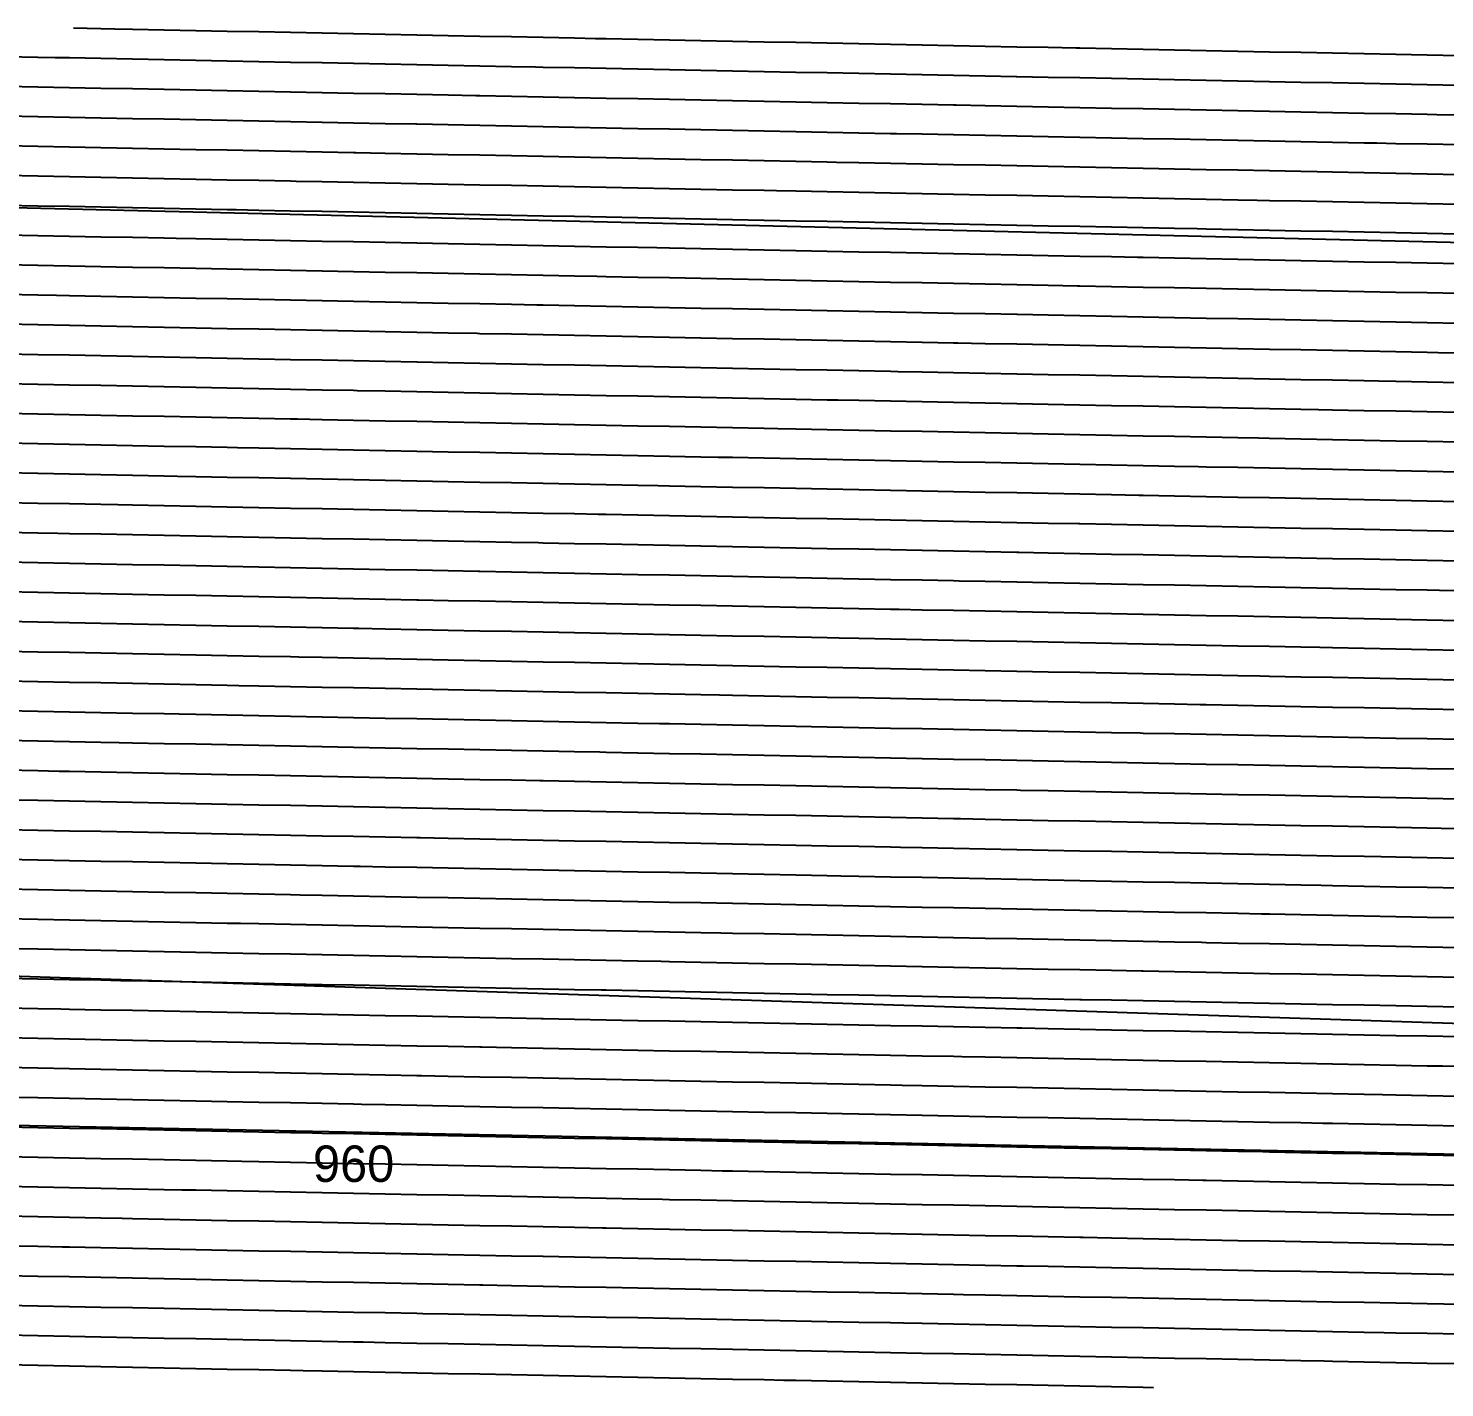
# Model space of a CAD drawing. Header units: metres. Extents: x 2416 to 4584, y 37 to 133.
# Drawn here: x 3215.5 to 3312.7, y 38.7 to 132 of the extents above; entities that cross this region are included whole.
import ezdxf
from ezdxf.enums import TextEntityAlignment as Align

# ---------------------------------------------------------------- set-up
doc = ezdxf.new("R2010")
doc.units = ezdxf.units.M
for name, color, linetype in [('Vs_1000', 7, 'Continuous'), ('Vs_1020', 7, 'Continuous'), ('Vs_1040', 7, 'Continuous'), ('Vs_1060', 7, 'Continuous'), ('Vs_1080', 7, 'Continuous'), ('Vs_1100', 7, 'Continuous'), ('Vs_200', 7, 'Continuous'), ('Vs_220', 7, 'Continuous'), ('Vs_240', 7, 'Continuous'), ('Vs_260', 7, 'Continuous'), ('Vs_280', 7, 'Continuous'), ('Vs_300', 7, 'Continuous'), ('Vs_320', 7, 'Continuous'), ('Vs_340', 7, 'Continuous'), ('Vs_360', 7, 'Continuous'), ('Vs_380', 7, 'Continuous'), ('Vs_400', 7, 'Continuous'), ('Vs_420', 7, 'Continuous'), ('Vs_440', 7, 'Continuous'), ('Vs_460', 7, 'Continuous'), ('Vs_480', 7, 'Continuous'), ('Vs_500', 7, 'Continuous'), ('Vs_520', 7, 'Continuous'), ('Vs_540', 7, 'Continuous'), ('Vs_560', 7, 'Continuous'), ('Vs_580', 7, 'Continuous'), ('Vs_600', 7, 'Continuous'), ('Vs_620', 7, 'Continuous'), ('Vs_640', 7, 'Continuous'), ('Vs_660', 7, 'Continuous'), ('Vs_680', 7, 'Continuous'), ('Vs_700', 7, 'Continuous'), ('Vs_720', 7, 'Continuous'), ('Vs_740', 7, 'Continuous'), ('Vs_760', 7, 'Continuous'), ('Vs_780', 7, 'Continuous'), ('Vs_800', 7, 'Continuous'), ('Vs_820', 7, 'Continuous'), ('Vs_840', 7, 'Continuous'), ('Vs_860', 7, 'Continuous'), ('Vs_880', 7, 'Continuous'), ('Vs_900', 7, 'Continuous'), ('Vs_920', 7, 'Continuous'), ('Vs_940', 7, 'Continuous'), ('Vs_960', 7, 'Continuous'), ('Vs_980', 7, 'Continuous')]:
    doc.layers.add(name, color=color, linetype=linetype)

msp = doc.modelspace()

# ---------------------------------------------------------------- linework, layer by layer
at = {"layer": 'Vs_1000'}
msp.add_lwpolyline([(3313.712, 48.474), (3311.544, 48.517), (3309.376, 48.56), (3307.208, 48.603), (3305.04, 48.646), (3302.872, 48.689), (3300.704, 48.732), (3298.536, 48.775), (3296.368, 48.818), (3294.199, 48.861), (3292.031, 48.903), (3289.863, 48.946), (3287.917, 48.985), (3287.695, 48.989), (3285.527, 49.032), (3283.359, 49.075), (3281.191, 49.118), (3279.023, 49.161), (3276.855, 49.204), (3274.687, 49.247), (3272.519, 49.29), (3270.351, 49.333), (3268.183, 49.376), (3266.015, 49.419), (3263.847, 49.462), (3261.678, 49.504), (3259.51, 49.547), (3257.342, 49.59), (3255.174, 49.633), (3254.925, 49.638), (3253.006, 49.676), (3250.838, 49.719), (3248.67, 49.762), (3246.502, 49.805), (3244.334, 49.848), (3242.166, 49.891), (3239.998, 49.934), (3237.83, 49.977), (3235.662, 50.02), (3233.494, 50.063), (3231.326, 50.105), (3229.157, 50.148), (3226.989, 50.191), (3224.821, 50.234), (3222.653, 50.277), (3221.932, 50.291), (3220.485, 50.32), (3218.317, 50.363), (3216.149, 50.406), (3213.981, 50.449)], dxfattribs=at)
at = {"layer": 'Vs_1020'}
msp.add_lwpolyline([(3313.712, 46.433), (3311.544, 46.476), (3309.376, 46.519), (3307.208, 46.562), (3305.04, 46.605), (3302.872, 46.648), (3300.704, 46.691), (3298.536, 46.733), (3296.368, 46.776), (3294.199, 46.819), (3292.031, 46.862), (3289.863, 46.905), (3287.695, 46.948), (3285.527, 46.991), (3283.806, 47.025), (3283.359, 47.034), (3281.191, 47.077), (3279.023, 47.12), (3276.855, 47.163), (3274.687, 47.206), (3272.519, 47.249), (3270.351, 47.292), (3268.183, 47.334), (3266.015, 47.377), (3263.847, 47.42), (3261.678, 47.463), (3259.51, 47.506), (3257.342, 47.549), (3255.174, 47.592), (3253.006, 47.635), (3250.838, 47.678), (3250.813, 47.678), (3248.67, 47.721), (3246.502, 47.764), (3244.334, 47.807), (3242.166, 47.85), (3239.998, 47.893), (3237.83, 47.935), (3235.662, 47.978), (3233.494, 48.021), (3231.326, 48.064), (3229.157, 48.107), (3226.989, 48.15), (3224.821, 48.193), (3222.653, 48.236), (3220.485, 48.279), (3218.317, 48.322), (3217.82, 48.332), (3216.149, 48.365), (3213.981, 48.408)], dxfattribs=at)
at = {"layer": 'Vs_1040'}
msp.add_lwpolyline([(3313.712, 44.392), (3312.686, 44.412), (3311.544, 44.435), (3309.376, 44.478), (3307.208, 44.521), (3305.04, 44.563), (3302.872, 44.606), (3300.704, 44.649), (3298.536, 44.692), (3296.368, 44.735), (3294.199, 44.778), (3292.031, 44.821), (3289.863, 44.864), (3287.695, 44.907), (3285.527, 44.95), (3283.359, 44.993), (3281.191, 45.036), (3279.694, 45.065), (3279.023, 45.079), (3276.855, 45.122), (3274.687, 45.164), (3272.519, 45.207), (3270.351, 45.25), (3268.183, 45.293), (3266.015, 45.336), (3263.847, 45.379), (3261.678, 45.422), (3259.51, 45.465), (3257.342, 45.508), (3255.174, 45.551), (3253.006, 45.594), (3250.838, 45.637), (3248.67, 45.68), (3246.701, 45.719), (3246.502, 45.723), (3244.334, 45.765), (3242.166, 45.808), (3239.998, 45.851), (3237.83, 45.894), (3235.662, 45.937), (3233.494, 45.98), (3231.326, 46.023), (3229.157, 46.066), (3226.989, 46.109), (3224.821, 46.152), (3222.653, 46.195), (3220.485, 46.238), (3218.317, 46.281), (3216.149, 46.324), (3213.981, 46.366)], dxfattribs=at)
at = {"layer": 'Vs_1060'}
msp.add_lwpolyline([(3313.712, 42.351), (3311.544, 42.393), (3309.376, 42.436), (3308.575, 42.452), (3307.208, 42.479), (3305.04, 42.522), (3302.872, 42.565), (3300.704, 42.608), (3298.536, 42.651), (3296.368, 42.694), (3294.199, 42.737), (3292.031, 42.78), (3289.863, 42.823), (3287.695, 42.866), (3285.527, 42.909), (3283.359, 42.952), (3281.191, 42.994), (3279.023, 43.037), (3276.855, 43.08), (3275.582, 43.106), (3274.687, 43.123), (3272.519, 43.166), (3270.351, 43.209), (3268.183, 43.252), (3266.015, 43.295), (3263.847, 43.338), (3261.678, 43.381), (3259.51, 43.424), (3257.342, 43.467), (3255.174, 43.51), (3253.006, 43.553), (3250.838, 43.595), (3248.67, 43.638), (3246.502, 43.681), (3244.334, 43.724), (3242.589, 43.759), (3242.166, 43.767), (3239.998, 43.81), (3237.83, 43.853), (3235.662, 43.896), (3233.494, 43.939), (3231.326, 43.982), (3229.157, 44.025), (3226.989, 44.068), (3224.821, 44.111), (3222.653, 44.154), (3220.485, 44.196), (3218.317, 44.239), (3216.149, 44.282), (3213.981, 44.325)], dxfattribs=at)
at = {"layer": 'Vs_1080'}
msp.add_lwpolyline([(3313.712, 40.309), (3311.544, 40.352), (3309.376, 40.395), (3307.208, 40.438), (3305.04, 40.481), (3304.463, 40.492), (3302.872, 40.524), (3300.704, 40.567), (3298.536, 40.61), (3296.368, 40.653), (3294.199, 40.696), (3292.031, 40.739), (3289.863, 40.782), (3287.695, 40.824), (3285.527, 40.867), (3283.359, 40.91), (3281.191, 40.953), (3279.023, 40.996), (3276.855, 41.039), (3274.687, 41.082), (3272.519, 41.125), (3271.47, 41.146), (3270.351, 41.168), (3268.183, 41.211), (3266.015, 41.254), (3263.847, 41.297), (3261.678, 41.34), (3259.51, 41.383), (3257.342, 41.425), (3255.174, 41.468), (3253.006, 41.511), (3250.838, 41.554), (3248.67, 41.597), (3246.502, 41.64), (3244.334, 41.683), (3242.166, 41.726), (3239.998, 41.769), (3238.477, 41.799), (3237.83, 41.812), (3235.662, 41.855), (3233.494, 41.898), (3231.326, 41.941), (3229.157, 41.984), (3226.989, 42.026), (3224.821, 42.069), (3222.653, 42.112), (3220.485, 42.155), (3218.317, 42.198), (3216.149, 42.241), (3213.981, 42.284)], dxfattribs=at)
at = {"layer": 'Vs_1100'}
msp.add_lwpolyline([(3292.758, 38.683), (3292.031, 38.697), (3289.863, 38.74), (3287.695, 38.783), (3285.527, 38.826), (3283.359, 38.869), (3281.191, 38.912), (3279.023, 38.955), (3276.855, 38.998), (3274.687, 39.041), (3272.519, 39.084), (3270.351, 39.127), (3268.183, 39.17), (3267.358, 39.186), (3266.015, 39.213), (3263.847, 39.255), (3261.678, 39.298), (3259.51, 39.341), (3257.342, 39.384), (3255.174, 39.427), (3253.006, 39.47), (3250.838, 39.513), (3248.67, 39.556), (3246.502, 39.599), (3244.334, 39.642), (3242.166, 39.685), (3239.998, 39.728), (3237.83, 39.771), (3235.662, 39.814), (3234.365, 39.839), (3233.494, 39.856), (3231.326, 39.899), (3229.157, 39.942), (3226.989, 39.985), (3224.821, 40.028), (3222.653, 40.071), (3220.485, 40.114), (3218.317, 40.157), (3216.149, 40.2), (3213.981, 40.243)], dxfattribs=at)
at = {"layer": 'Vs_200'}
msp.add_lwpolyline([(3313.712, 130.123), (3311.544, 130.166), (3309.376, 130.209), (3307.208, 130.252), (3305.04, 130.295), (3302.872, 130.337), (3300.704, 130.38), (3298.536, 130.423), (3296.368, 130.466), (3294.199, 130.509), (3292.031, 130.552), (3289.863, 130.595), (3287.695, 130.638), (3287.429, 130.643), (3285.527, 130.681), (3283.359, 130.724), (3281.191, 130.767), (3279.023, 130.81), (3276.855, 130.853), (3274.687, 130.896), (3272.519, 130.938), (3270.351, 130.981), (3268.183, 131.024), (3266.015, 131.067), (3263.847, 131.11), (3261.678, 131.153), (3259.51, 131.196), (3257.342, 131.239), (3255.174, 131.282), (3254.436, 131.296), (3253.006, 131.325), (3250.838, 131.368), (3248.67, 131.411), (3246.502, 131.454), (3244.334, 131.497), (3242.166, 131.539), (3239.998, 131.582), (3237.83, 131.625), (3235.662, 131.668), (3233.494, 131.711), (3231.326, 131.754), (3229.157, 131.797), (3226.989, 131.84), (3224.821, 131.883), (3222.653, 131.926), (3221.444, 131.95), (3220.485, 131.969), (3218.603, 132.006)], dxfattribs=at)
at = {"layer": 'Vs_220'}
msp.add_lwpolyline([(3313.712, 128.082), (3311.544, 128.125), (3309.376, 128.167), (3307.208, 128.21), (3305.04, 128.253), (3302.872, 128.296), (3300.704, 128.339), (3298.536, 128.382), (3296.368, 128.425), (3294.199, 128.468), (3292.031, 128.511), (3289.863, 128.554), (3287.695, 128.597), (3285.527, 128.64), (3283.359, 128.683), (3283.317, 128.683), (3281.191, 128.726), (3279.023, 128.768), (3276.855, 128.811), (3274.687, 128.854), (3272.519, 128.897), (3270.351, 128.94), (3268.183, 128.983), (3266.015, 129.026), (3263.847, 129.069), (3261.678, 129.112), (3259.51, 129.155), (3257.342, 129.198), (3255.174, 129.241), (3253.006, 129.284), (3250.838, 129.327), (3250.325, 129.337), (3248.67, 129.369), (3246.502, 129.412), (3244.334, 129.455), (3242.166, 129.498), (3239.998, 129.541), (3237.83, 129.584), (3235.662, 129.627), (3233.494, 129.67), (3231.326, 129.713), (3229.157, 129.756), (3226.989, 129.799), (3224.821, 129.842), (3222.653, 129.885), (3220.485, 129.928), (3218.317, 129.97), (3217.332, 129.99), (3216.149, 130.013), (3213.981, 130.056)], dxfattribs=at)
at = {"layer": 'Vs_240'}
msp.add_lwpolyline([(3313.712, 126.04), (3312.198, 126.07), (3311.544, 126.083), (3309.376, 126.126), (3307.208, 126.169), (3305.04, 126.212), (3302.872, 126.255), (3300.704, 126.298), (3298.536, 126.341), (3296.368, 126.384), (3294.199, 126.427), (3292.031, 126.47), (3289.863, 126.513), (3287.695, 126.556), (3285.527, 126.598), (3283.359, 126.641), (3281.191, 126.684), (3279.205, 126.724), (3279.023, 126.727), (3276.855, 126.77), (3274.687, 126.813), (3272.519, 126.856), (3270.351, 126.899), (3268.183, 126.942), (3266.015, 126.985), (3263.847, 127.028), (3261.678, 127.071), (3259.51, 127.114), (3257.342, 127.157), (3255.174, 127.199), (3253.006, 127.242), (3250.838, 127.285), (3248.67, 127.328), (3246.502, 127.371), (3246.213, 127.377), (3244.334, 127.414), (3242.166, 127.457), (3239.998, 127.5), (3237.83, 127.543), (3235.662, 127.586), (3233.494, 127.629), (3231.326, 127.672), (3229.157, 127.715), (3226.989, 127.758), (3224.821, 127.8), (3222.653, 127.843), (3220.485, 127.886), (3218.317, 127.929), (3216.149, 127.972), (3213.981, 128.015)], dxfattribs=at)
at = {"layer": 'Vs_260'}
msp.add_lwpolyline([(3313.712, 123.999), (3311.544, 124.042), (3309.376, 124.085), (3308.086, 124.111), (3307.208, 124.128), (3305.04, 124.171), (3302.872, 124.214), (3300.704, 124.257), (3298.536, 124.3), (3296.368, 124.343), (3294.199, 124.386), (3292.031, 124.428), (3289.863, 124.471), (3287.695, 124.514), (3285.527, 124.557), (3283.359, 124.6), (3281.191, 124.643), (3279.023, 124.686), (3276.855, 124.729), (3275.094, 124.764), (3274.687, 124.772), (3272.519, 124.815), (3270.351, 124.858), (3268.183, 124.901), (3266.015, 124.944), (3263.847, 124.987), (3261.678, 125.029), (3259.51, 125.072), (3257.342, 125.115), (3255.174, 125.158), (3253.006, 125.201), (3250.838, 125.244), (3248.67, 125.287), (3246.502, 125.33), (3244.334, 125.373), (3242.166, 125.416), (3242.101, 125.417), (3239.998, 125.459), (3237.83, 125.502), (3235.662, 125.545), (3233.494, 125.588), (3231.326, 125.63), (3229.157, 125.673), (3226.989, 125.716), (3224.821, 125.759), (3222.653, 125.802), (3220.485, 125.845), (3218.317, 125.888), (3216.149, 125.931), (3213.981, 125.974)], dxfattribs=at)
at = {"layer": 'Vs_280'}
for points in [[(2704.082, 132.006), (3703.964, 107.897)], [(3313.712, 121.958), (3311.544, 122.001), (3309.376, 122.044), (3307.208, 122.087), (3305.04, 122.13), (3303.974, 122.151), (3302.872, 122.173), (3300.704, 122.216), (3298.536, 122.258), (3296.368, 122.301), (3294.199, 122.344), (3292.031, 122.387), (3289.863, 122.43), (3287.695, 122.473), (3285.527, 122.516), (3283.359, 122.559), (3281.191, 122.602), (3279.023, 122.645), (3276.855, 122.688), (3274.687, 122.731), (3272.519, 122.774), (3270.982, 122.804), (3270.351, 122.817), (3268.183, 122.859), (3266.015, 122.902), (3263.847, 122.945), (3261.678, 122.988), (3259.51, 123.031), (3257.342, 123.074), (3255.174, 123.117), (3253.006, 123.16), (3250.838, 123.203), (3248.67, 123.246), (3246.502, 123.289), (3244.334, 123.332), (3242.166, 123.375), (3239.998, 123.418), (3237.989, 123.457), (3237.83, 123.46), (3235.662, 123.503), (3233.494, 123.546), (3231.326, 123.589), (3229.157, 123.632), (3226.989, 123.675), (3224.821, 123.718), (3222.653, 123.761), (3220.485, 123.804), (3218.317, 123.847), (3216.149, 123.89), (3213.981, 123.933)]]:
    msp.add_lwpolyline(points, dxfattribs=at)
at = {"layer": 'Vs_300'}
msp.add_lwpolyline([(3313.712, 119.917), (3311.544, 119.96), (3309.376, 120.003), (3307.208, 120.046), (3305.04, 120.088), (3302.872, 120.131), (3300.704, 120.174), (3299.863, 120.191), (3298.536, 120.217), (3296.368, 120.26), (3294.199, 120.303), (3292.031, 120.346), (3289.863, 120.389), (3287.695, 120.432), (3285.527, 120.475), (3283.359, 120.518), (3281.191, 120.561), (3279.023, 120.604), (3276.855, 120.647), (3274.687, 120.689), (3272.519, 120.732), (3270.351, 120.775), (3268.183, 120.818), (3266.87, 120.844), (3266.015, 120.861), (3263.847, 120.904), (3261.678, 120.947), (3259.51, 120.99), (3257.342, 121.033), (3255.174, 121.076), (3253.006, 121.119), (3250.838, 121.162), (3248.67, 121.205), (3246.502, 121.248), (3244.334, 121.29), (3242.166, 121.333), (3239.998, 121.376), (3237.83, 121.419), (3235.662, 121.462), (3233.877, 121.497), (3233.494, 121.505), (3231.326, 121.548), (3229.157, 121.591), (3226.989, 121.634), (3224.821, 121.677), (3222.653, 121.72), (3220.485, 121.763), (3218.317, 121.806), (3216.149, 121.849), (3213.981, 121.891)], dxfattribs=at)
at = {"layer": 'Vs_320'}
msp.add_lwpolyline([(3313.712, 117.876), (3311.544, 117.918), (3309.376, 117.961), (3307.208, 118.004), (3305.04, 118.047), (3302.872, 118.09), (3300.704, 118.133), (3298.536, 118.176), (3296.368, 118.219), (3295.751, 118.231), (3294.199, 118.262), (3292.031, 118.305), (3289.863, 118.348), (3287.695, 118.391), (3285.527, 118.434), (3283.359, 118.477), (3281.191, 118.519), (3279.023, 118.562), (3276.855, 118.605), (3274.687, 118.648), (3272.519, 118.691), (3270.351, 118.734), (3268.183, 118.777), (3266.015, 118.82), (3263.847, 118.863), (3262.758, 118.884), (3261.678, 118.906), (3259.51, 118.949), (3257.342, 118.992), (3255.174, 119.035), (3253.006, 119.078), (3250.838, 119.12), (3248.67, 119.163), (3246.502, 119.206), (3244.334, 119.249), (3242.166, 119.292), (3239.998, 119.335), (3237.83, 119.378), (3235.662, 119.421), (3233.494, 119.464), (3231.326, 119.507), (3229.765, 119.538), (3229.157, 119.55), (3226.989, 119.593), (3224.821, 119.636), (3222.653, 119.679), (3220.485, 119.721), (3218.317, 119.764), (3216.149, 119.807), (3213.981, 119.85)], dxfattribs=at)
at = {"layer": 'Vs_340'}
msp.add_lwpolyline([(3313.712, 115.834), (3311.544, 115.877), (3309.376, 115.92), (3307.208, 115.963), (3305.04, 116.006), (3302.872, 116.049), (3300.704, 116.092), (3298.536, 116.135), (3296.368, 116.178), (3294.199, 116.221), (3292.031, 116.264), (3291.639, 116.271), (3289.863, 116.307), (3287.695, 116.349), (3285.527, 116.392), (3283.359, 116.435), (3281.191, 116.478), (3279.023, 116.521), (3276.855, 116.564), (3274.687, 116.607), (3272.519, 116.65), (3270.351, 116.693), (3268.183, 116.736), (3266.015, 116.779), (3263.847, 116.822), (3261.678, 116.865), (3259.51, 116.908), (3258.646, 116.925), (3257.342, 116.95), (3255.174, 116.993), (3253.006, 117.036), (3250.838, 117.079), (3248.67, 117.122), (3246.502, 117.165), (3244.334, 117.208), (3242.166, 117.251), (3239.998, 117.294), (3237.83, 117.337), (3235.662, 117.38), (3233.494, 117.423), (3231.326, 117.466), (3229.157, 117.509), (3226.989, 117.551), (3225.653, 117.578), (3224.821, 117.594), (3222.653, 117.637), (3220.485, 117.68), (3218.317, 117.723), (3216.149, 117.766), (3213.981, 117.809)], dxfattribs=at)
at = {"layer": 'Vs_360'}
msp.add_lwpolyline([(3313.712, 113.793), (3311.544, 113.836), (3309.376, 113.879), (3307.208, 113.922), (3305.04, 113.965), (3302.872, 114.008), (3300.704, 114.051), (3298.536, 114.094), (3296.368, 114.137), (3294.199, 114.179), (3292.031, 114.222), (3289.863, 114.265), (3287.695, 114.308), (3287.527, 114.312), (3285.527, 114.351), (3283.359, 114.394), (3281.191, 114.437), (3279.023, 114.48), (3276.855, 114.523), (3274.687, 114.566), (3272.519, 114.609), (3270.351, 114.652), (3268.183, 114.695), (3266.015, 114.738), (3263.847, 114.78), (3261.678, 114.823), (3259.51, 114.866), (3257.342, 114.909), (3255.174, 114.952), (3254.534, 114.965), (3253.006, 114.995), (3250.838, 115.038), (3248.67, 115.081), (3246.502, 115.124), (3244.334, 115.167), (3242.166, 115.21), (3239.998, 115.253), (3237.83, 115.296), (3235.662, 115.339), (3233.494, 115.381), (3231.326, 115.424), (3229.157, 115.467), (3226.989, 115.51), (3224.821, 115.553), (3222.653, 115.596), (3221.541, 115.618), (3220.485, 115.639), (3218.317, 115.682), (3216.149, 115.725), (3213.981, 115.768)], dxfattribs=at)
at = {"layer": 'Vs_380'}
msp.add_lwpolyline([(3313.712, 111.752), (3311.544, 111.795), (3309.376, 111.838), (3307.208, 111.881), (3305.04, 111.924), (3302.872, 111.967), (3300.704, 112.009), (3298.536, 112.052), (3296.368, 112.095), (3294.199, 112.138), (3292.031, 112.181), (3289.863, 112.224), (3287.695, 112.267), (3285.527, 112.31), (3283.415, 112.352), (3283.359, 112.353), (3281.191, 112.396), (3279.023, 112.439), (3276.855, 112.482), (3274.687, 112.525), (3272.519, 112.568), (3270.351, 112.61), (3268.183, 112.653), (3266.015, 112.696), (3263.847, 112.739), (3261.678, 112.782), (3259.51, 112.825), (3257.342, 112.868), (3255.174, 112.911), (3253.006, 112.954), (3250.838, 112.997), (3250.422, 113.005), (3248.67, 113.04), (3246.502, 113.083), (3244.334, 113.126), (3242.166, 113.169), (3239.998, 113.211), (3237.83, 113.254), (3235.662, 113.297), (3233.494, 113.34), (3231.326, 113.383), (3229.157, 113.426), (3226.989, 113.469), (3224.821, 113.512), (3222.653, 113.555), (3220.485, 113.598), (3218.317, 113.641), (3217.429, 113.658), (3216.149, 113.684), (3213.981, 113.727)], dxfattribs=at)
at = {"layer": 'Vs_400'}
msp.add_lwpolyline([(3313.712, 109.711), (3312.296, 109.739), (3311.544, 109.754), (3309.376, 109.797), (3307.208, 109.839), (3305.04, 109.882), (3302.872, 109.925), (3300.704, 109.968), (3298.536, 110.011), (3296.368, 110.054), (3294.199, 110.097), (3292.031, 110.14), (3289.863, 110.183), (3287.695, 110.226), (3285.527, 110.269), (3283.359, 110.312), (3281.191, 110.355), (3279.303, 110.392), (3279.023, 110.398), (3276.855, 110.44), (3274.687, 110.483), (3272.519, 110.526), (3270.351, 110.569), (3268.183, 110.612), (3266.015, 110.655), (3263.847, 110.698), (3261.678, 110.741), (3259.51, 110.784), (3257.342, 110.827), (3255.174, 110.87), (3253.006, 110.913), (3250.838, 110.956), (3248.67, 110.999), (3246.502, 111.041), (3246.31, 111.045), (3244.334, 111.084), (3242.166, 111.127), (3239.998, 111.17), (3237.83, 111.213), (3235.662, 111.256), (3233.494, 111.299), (3231.326, 111.342), (3229.157, 111.385), (3226.989, 111.428), (3224.821, 111.471), (3222.653, 111.514), (3220.485, 111.557), (3218.317, 111.599), (3216.149, 111.642), (3213.981, 111.685)], dxfattribs=at)
at = {"layer": 'Vs_420'}
msp.add_lwpolyline([(3313.712, 107.669), (3311.544, 107.712), (3309.376, 107.755), (3308.184, 107.779), (3307.208, 107.798), (3305.04, 107.841), (3302.872, 107.884), (3300.704, 107.927), (3298.536, 107.97), (3296.368, 108.013), (3294.199, 108.056), (3292.031, 108.099), (3289.863, 108.142), (3287.695, 108.185), (3285.527, 108.228), (3283.359, 108.27), (3281.191, 108.313), (3279.023, 108.356), (3276.855, 108.399), (3275.191, 108.432), (3274.687, 108.442), (3272.519, 108.485), (3270.351, 108.528), (3268.183, 108.571), (3266.015, 108.614), (3263.847, 108.657), (3261.678, 108.7), (3259.51, 108.743), (3257.342, 108.786), (3255.174, 108.829), (3253.006, 108.871), (3250.838, 108.914), (3248.67, 108.957), (3246.502, 109), (3244.334, 109.043), (3242.198, 109.085), (3242.166, 109.086), (3239.998, 109.129), (3237.83, 109.172), (3235.662, 109.215), (3233.494, 109.258), (3231.326, 109.301), (3229.157, 109.344), (3226.989, 109.387), (3224.821, 109.429), (3222.653, 109.472), (3220.485, 109.515), (3218.317, 109.558), (3216.149, 109.601), (3213.981, 109.644)], dxfattribs=at)
at = {"layer": 'Vs_440'}
msp.add_lwpolyline([(3313.712, 105.628), (3311.544, 105.671), (3309.376, 105.714), (3307.208, 105.757), (3305.04, 105.8), (3304.072, 105.819), (3302.872, 105.843), (3300.704, 105.886), (3298.536, 105.929), (3296.368, 105.972), (3294.199, 106.015), (3292.031, 106.058), (3289.863, 106.1), (3287.695, 106.143), (3285.527, 106.186), (3283.359, 106.229), (3281.191, 106.272), (3279.023, 106.315), (3276.855, 106.358), (3274.687, 106.401), (3272.519, 106.444), (3271.079, 106.472), (3270.351, 106.487), (3268.183, 106.53), (3266.015, 106.573), (3263.847, 106.616), (3261.678, 106.659), (3259.51, 106.701), (3257.342, 106.744), (3255.174, 106.787), (3253.006, 106.83), (3250.838, 106.873), (3248.67, 106.916), (3246.502, 106.959), (3244.334, 107.002), (3242.166, 107.045), (3239.998, 107.088), (3238.086, 107.126), (3237.83, 107.131), (3235.662, 107.174), (3233.494, 107.217), (3231.326, 107.259), (3229.157, 107.302), (3226.989, 107.345), (3224.821, 107.388), (3222.653, 107.431), (3220.485, 107.474), (3218.317, 107.517), (3216.149, 107.56), (3213.981, 107.603)], dxfattribs=at)
at = {"layer": 'Vs_460'}
msp.add_lwpolyline([(3313.712, 103.587), (3311.544, 103.63), (3309.376, 103.673), (3307.208, 103.716), (3305.04, 103.759), (3302.872, 103.802), (3300.704, 103.845), (3299.96, 103.859), (3298.536, 103.888), (3296.368, 103.93), (3294.199, 103.973), (3292.031, 104.016), (3289.863, 104.059), (3287.695, 104.102), (3285.527, 104.145), (3283.359, 104.188), (3281.191, 104.231), (3279.023, 104.274), (3276.855, 104.317), (3274.687, 104.36), (3272.519, 104.403), (3270.351, 104.446), (3268.183, 104.488), (3266.967, 104.513), (3266.015, 104.531), (3263.847, 104.574), (3261.678, 104.617), (3259.51, 104.66), (3257.342, 104.703), (3255.174, 104.746), (3253.006, 104.789), (3250.838, 104.832), (3248.67, 104.875), (3246.502, 104.918), (3244.334, 104.961), (3242.166, 105.004), (3239.998, 105.047), (3237.83, 105.089), (3235.662, 105.132), (3233.975, 105.166), (3233.494, 105.175), (3231.326, 105.218), (3229.157, 105.261), (3226.989, 105.304), (3224.821, 105.347), (3222.653, 105.39), (3220.485, 105.433), (3218.317, 105.476), (3216.149, 105.519), (3213.981, 105.562)], dxfattribs=at)
at = {"layer": 'Vs_480'}
msp.add_lwpolyline([(3313.712, 101.546), (3311.544, 101.589), (3309.376, 101.632), (3307.208, 101.675), (3305.04, 101.718), (3302.872, 101.76), (3300.704, 101.803), (3298.536, 101.846), (3296.368, 101.889), (3295.848, 101.899), (3294.199, 101.932), (3292.031, 101.975), (3289.863, 102.018), (3287.695, 102.061), (3285.527, 102.104), (3283.359, 102.147), (3281.191, 102.19), (3279.023, 102.233), (3276.855, 102.276), (3274.687, 102.318), (3272.519, 102.361), (3270.351, 102.404), (3268.183, 102.447), (3266.015, 102.49), (3263.847, 102.533), (3262.855, 102.553), (3261.678, 102.576), (3259.51, 102.619), (3257.342, 102.662), (3255.174, 102.705), (3253.006, 102.748), (3250.838, 102.791), (3248.67, 102.834), (3246.502, 102.877), (3244.334, 102.919), (3242.166, 102.962), (3239.998, 103.005), (3237.83, 103.048), (3235.662, 103.091), (3233.494, 103.134), (3231.326, 103.177), (3229.863, 103.206), (3229.157, 103.22), (3226.989, 103.263), (3224.821, 103.306), (3222.653, 103.349), (3220.485, 103.392), (3218.317, 103.435), (3216.149, 103.478), (3213.981, 103.52)], dxfattribs=at)
at = {"layer": 'Vs_500'}
msp.add_lwpolyline([(3313.712, 99.505), (3311.544, 99.548), (3309.376, 99.59), (3307.208, 99.633), (3305.04, 99.676), (3302.872, 99.719), (3300.704, 99.762), (3298.536, 99.805), (3296.368, 99.848), (3294.199, 99.891), (3292.031, 99.934), (3291.736, 99.94), (3289.863, 99.977), (3287.695, 100.02), (3285.527, 100.063), (3283.359, 100.106), (3281.191, 100.148), (3279.023, 100.191), (3276.855, 100.234), (3274.687, 100.277), (3272.519, 100.32), (3270.351, 100.363), (3268.183, 100.406), (3266.015, 100.449), (3263.847, 100.492), (3261.678, 100.535), (3259.51, 100.578), (3258.744, 100.593), (3257.342, 100.621), (3255.174, 100.664), (3253.006, 100.707), (3250.838, 100.749), (3248.67, 100.792), (3246.502, 100.835), (3244.334, 100.878), (3242.166, 100.921), (3239.998, 100.964), (3237.83, 101.007), (3235.662, 101.05), (3233.494, 101.093), (3231.326, 101.136), (3229.157, 101.179), (3226.989, 101.222), (3225.751, 101.246), (3224.821, 101.265), (3222.653, 101.308), (3220.485, 101.35), (3218.317, 101.393), (3216.149, 101.436), (3213.981, 101.479)], dxfattribs=at)
at = {"layer": 'Vs_520'}
msp.add_lwpolyline([(3313.712, 97.463), (3311.544, 97.506), (3309.376, 97.549), (3307.208, 97.592), (3305.04, 97.635), (3302.872, 97.678), (3300.704, 97.721), (3298.536, 97.764), (3296.368, 97.807), (3294.199, 97.85), (3292.031, 97.893), (3289.863, 97.936), (3287.695, 97.978), (3287.625, 97.98), (3285.527, 98.021), (3283.359, 98.064), (3281.191, 98.107), (3279.023, 98.15), (3276.855, 98.193), (3274.687, 98.236), (3272.519, 98.279), (3270.351, 98.322), (3268.183, 98.365), (3266.015, 98.408), (3263.847, 98.451), (3261.678, 98.494), (3259.51, 98.537), (3257.342, 98.579), (3255.174, 98.622), (3254.632, 98.633), (3253.006, 98.665), (3250.838, 98.708), (3248.67, 98.751), (3246.502, 98.794), (3244.334, 98.837), (3242.166, 98.88), (3239.998, 98.923), (3237.83, 98.966), (3235.662, 99.009), (3233.494, 99.052), (3231.326, 99.095), (3229.157, 99.138), (3226.989, 99.18), (3224.821, 99.223), (3222.653, 99.266), (3221.639, 99.286), (3220.485, 99.309), (3218.317, 99.352), (3216.149, 99.395), (3213.981, 99.438)], dxfattribs=at)
at = {"layer": 'Vs_540'}
msp.add_lwpolyline([(3313.712, 95.422), (3311.544, 95.465), (3309.376, 95.508), (3307.208, 95.551), (3305.04, 95.594), (3302.872, 95.637), (3300.704, 95.68), (3298.536, 95.723), (3296.368, 95.766), (3294.199, 95.808), (3292.031, 95.851), (3289.863, 95.894), (3287.695, 95.937), (3285.527, 95.98), (3283.513, 96.02), (3283.359, 96.023), (3281.191, 96.066), (3279.023, 96.109), (3276.855, 96.152), (3274.687, 96.195), (3272.519, 96.238), (3270.351, 96.281), (3268.183, 96.324), (3266.015, 96.367), (3263.847, 96.409), (3261.678, 96.452), (3259.51, 96.495), (3257.342, 96.538), (3255.174, 96.581), (3253.006, 96.624), (3250.838, 96.667), (3250.52, 96.673), (3248.67, 96.71), (3246.502, 96.753), (3244.334, 96.796), (3242.166, 96.839), (3239.998, 96.882), (3237.83, 96.925), (3235.662, 96.968), (3233.494, 97.01), (3231.326, 97.053), (3229.157, 97.096), (3226.989, 97.139), (3224.821, 97.182), (3222.653, 97.225), (3220.485, 97.268), (3218.317, 97.311), (3217.527, 97.327), (3216.149, 97.354), (3213.981, 97.397)], dxfattribs=at)
at = {"layer": 'Vs_560'}
msp.add_lwpolyline([(3313.712, 93.381), (3312.394, 93.407), (3311.544, 93.424), (3309.376, 93.467), (3307.208, 93.51), (3305.04, 93.553), (3302.872, 93.596), (3300.704, 93.638), (3298.536, 93.681), (3296.368, 93.724), (3294.199, 93.767), (3292.031, 93.81), (3289.863, 93.853), (3287.695, 93.896), (3285.527, 93.939), (3283.359, 93.982), (3281.191, 94.025), (3279.401, 94.06), (3279.023, 94.068), (3276.855, 94.111), (3274.687, 94.154), (3272.519, 94.197), (3270.351, 94.239), (3268.183, 94.282), (3266.015, 94.325), (3263.847, 94.368), (3261.678, 94.411), (3259.51, 94.454), (3257.342, 94.497), (3255.174, 94.54), (3253.006, 94.583), (3250.838, 94.626), (3248.67, 94.669), (3246.502, 94.712), (3246.408, 94.714), (3244.334, 94.755), (3242.166, 94.798), (3239.998, 94.84), (3237.83, 94.883), (3235.662, 94.926), (3233.494, 94.969), (3231.326, 95.012), (3229.157, 95.055), (3226.989, 95.098), (3224.821, 95.141), (3222.653, 95.184), (3220.485, 95.227), (3218.317, 95.27), (3216.149, 95.313), (3213.981, 95.356)], dxfattribs=at)
at = {"layer": 'Vs_580'}
msp.add_lwpolyline([(3313.712, 91.34), (3311.544, 91.383), (3309.376, 91.426), (3308.282, 91.447), (3307.208, 91.468), (3305.04, 91.511), (3302.872, 91.554), (3300.704, 91.597), (3298.536, 91.64), (3296.368, 91.683), (3294.199, 91.726), (3292.031, 91.769), (3289.863, 91.812), (3287.695, 91.855), (3285.527, 91.898), (3283.359, 91.941), (3281.191, 91.984), (3279.023, 92.027), (3276.855, 92.069), (3275.289, 92.101), (3274.687, 92.112), (3272.519, 92.155), (3270.351, 92.198), (3268.183, 92.241), (3266.015, 92.284), (3263.847, 92.327), (3261.678, 92.37), (3259.51, 92.413), (3257.342, 92.456), (3255.174, 92.499), (3253.006, 92.542), (3250.838, 92.585), (3248.67, 92.628), (3246.502, 92.67), (3244.334, 92.713), (3242.296, 92.754), (3242.166, 92.756), (3239.998, 92.799), (3237.83, 92.842), (3235.662, 92.885), (3233.494, 92.928), (3231.326, 92.971), (3229.157, 93.014), (3226.989, 93.057), (3224.821, 93.1), (3222.653, 93.143), (3220.485, 93.186), (3218.317, 93.229), (3216.149, 93.271), (3213.981, 93.314)], dxfattribs=at)
at = {"layer": 'Vs_600'}
msp.add_lwpolyline([(3313.712, 89.298), (3311.544, 89.341), (3309.376, 89.384), (3307.208, 89.427), (3305.04, 89.47), (3304.17, 89.487), (3302.872, 89.513), (3300.704, 89.556), (3298.536, 89.599), (3296.368, 89.642), (3294.199, 89.685), (3292.031, 89.728), (3289.863, 89.771), (3287.695, 89.814), (3285.527, 89.857), (3283.359, 89.899), (3281.191, 89.942), (3279.023, 89.985), (3276.855, 90.028), (3274.687, 90.071), (3272.519, 90.114), (3271.177, 90.141), (3270.351, 90.157), (3268.183, 90.2), (3266.015, 90.243), (3263.847, 90.286), (3261.678, 90.329), (3259.51, 90.372), (3257.342, 90.415), (3255.174, 90.458), (3253.006, 90.5), (3250.838, 90.543), (3248.67, 90.586), (3246.502, 90.629), (3244.334, 90.672), (3242.166, 90.715), (3239.998, 90.758), (3238.184, 90.794), (3237.83, 90.801), (3235.662, 90.844), (3233.494, 90.887), (3231.326, 90.93), (3229.157, 90.973), (3226.989, 91.016), (3224.821, 91.059), (3222.653, 91.101), (3220.485, 91.144), (3218.317, 91.187), (3216.149, 91.23), (3213.981, 91.273)], dxfattribs=at)
at = {"layer": 'Vs_620'}
msp.add_lwpolyline([(3313.712, 87.257), (3311.544, 87.3), (3309.376, 87.343), (3307.208, 87.386), (3305.04, 87.429), (3302.872, 87.472), (3300.704, 87.515), (3300.058, 87.528), (3298.536, 87.558), (3296.368, 87.601), (3294.199, 87.644), (3292.031, 87.687), (3289.863, 87.729), (3287.695, 87.772), (3285.527, 87.815), (3283.359, 87.858), (3281.191, 87.901), (3279.023, 87.944), (3276.855, 87.987), (3274.687, 88.03), (3272.519, 88.073), (3270.351, 88.116), (3268.183, 88.159), (3267.065, 88.181), (3266.015, 88.202), (3263.847, 88.245), (3261.678, 88.288), (3259.51, 88.33), (3257.342, 88.373), (3255.174, 88.416), (3253.006, 88.459), (3250.838, 88.502), (3248.67, 88.545), (3246.502, 88.588), (3244.334, 88.631), (3242.166, 88.674), (3239.998, 88.717), (3237.83, 88.76), (3235.662, 88.803), (3234.072, 88.834), (3233.494, 88.846), (3231.326, 88.889), (3229.157, 88.931), (3226.989, 88.974), (3224.821, 89.017), (3222.653, 89.06), (3220.485, 89.103), (3218.317, 89.146), (3216.149, 89.189), (3213.981, 89.232)], dxfattribs=at)
at = {"layer": 'Vs_640'}
msp.add_lwpolyline([(3313.712, 85.216), (3311.544, 85.259), (3309.376, 85.302), (3307.208, 85.345), (3305.04, 85.388), (3302.872, 85.431), (3300.704, 85.474), (3298.536, 85.517), (3296.368, 85.559), (3295.946, 85.568), (3294.199, 85.602), (3292.031, 85.645), (3289.863, 85.688), (3287.695, 85.731), (3285.527, 85.774), (3283.359, 85.817), (3281.191, 85.86), (3279.023, 85.903), (3276.855, 85.946), (3274.687, 85.989), (3272.519, 86.032), (3270.351, 86.075), (3268.183, 86.118), (3266.015, 86.16), (3263.847, 86.203), (3262.953, 86.221), (3261.678, 86.246), (3259.51, 86.289), (3257.342, 86.332), (3255.174, 86.375), (3253.006, 86.418), (3250.838, 86.461), (3248.67, 86.504), (3246.502, 86.547), (3244.334, 86.59), (3242.166, 86.633), (3239.998, 86.676), (3237.83, 86.719), (3235.662, 86.761), (3233.494, 86.804), (3231.326, 86.847), (3229.96, 86.874), (3229.157, 86.89), (3226.989, 86.933), (3224.821, 86.976), (3222.653, 87.019), (3220.485, 87.062), (3218.317, 87.105), (3216.149, 87.148), (3213.981, 87.191)], dxfattribs=at)
at = {"layer": 'Vs_660'}
msp.add_lwpolyline([(3313.712, 83.175), (3311.544, 83.218), (3309.376, 83.261), (3307.208, 83.304), (3305.04, 83.347), (3302.872, 83.389), (3300.704, 83.432), (3298.536, 83.475), (3296.368, 83.518), (3294.199, 83.561), (3292.031, 83.604), (3291.834, 83.608), (3289.863, 83.647), (3287.695, 83.69), (3285.527, 83.733), (3283.359, 83.776), (3281.191, 83.819), (3279.023, 83.862), (3276.855, 83.905), (3274.687, 83.948), (3272.519, 83.99), (3270.351, 84.033), (3268.183, 84.076), (3266.015, 84.119), (3263.847, 84.162), (3261.678, 84.205), (3259.51, 84.248), (3258.841, 84.261), (3257.342, 84.291), (3255.174, 84.334), (3253.006, 84.377), (3250.838, 84.42), (3248.67, 84.463), (3246.502, 84.506), (3244.334, 84.549), (3242.166, 84.591), (3239.998, 84.634), (3237.83, 84.677), (3235.662, 84.72), (3233.494, 84.763), (3231.326, 84.806), (3229.157, 84.849), (3226.989, 84.892), (3225.848, 84.915), (3224.821, 84.935), (3222.653, 84.978), (3220.485, 85.021), (3218.317, 85.064), (3216.149, 85.107), (3213.981, 85.15)], dxfattribs=at)
at = {"layer": 'Vs_680'}
msp.add_lwpolyline([(3313.712, 81.134), (3311.544, 81.177), (3309.376, 81.219), (3307.208, 81.262), (3305.04, 81.305), (3302.872, 81.348), (3300.704, 81.391), (3298.536, 81.434), (3296.368, 81.477), (3294.199, 81.52), (3292.031, 81.563), (3289.863, 81.606), (3287.722, 81.648), (3287.695, 81.649), (3285.527, 81.692), (3283.359, 81.735), (3281.191, 81.778), (3279.023, 81.82), (3276.855, 81.863), (3274.687, 81.906), (3272.519, 81.949), (3270.351, 81.992), (3268.183, 82.035), (3266.015, 82.078), (3263.847, 82.121), (3261.678, 82.164), (3259.51, 82.207), (3257.342, 82.25), (3255.174, 82.293), (3254.729, 82.302), (3253.006, 82.336), (3250.838, 82.379), (3248.67, 82.421), (3246.502, 82.464), (3244.334, 82.507), (3242.166, 82.55), (3239.998, 82.593), (3237.83, 82.636), (3235.662, 82.679), (3233.494, 82.722), (3231.326, 82.765), (3229.157, 82.808), (3226.989, 82.851), (3224.821, 82.894), (3222.653, 82.937), (3221.737, 82.955), (3220.485, 82.98), (3218.317, 83.022), (3216.149, 83.065), (3213.981, 83.108)], dxfattribs=at)
at = {"layer": 'Vs_700'}
msp.add_lwpolyline([(3313.712, 79.092), (3311.544, 79.135), (3309.376, 79.178), (3307.208, 79.221), (3305.04, 79.264), (3302.872, 79.307), (3300.704, 79.35), (3298.536, 79.393), (3296.368, 79.436), (3294.199, 79.479), (3292.031, 79.522), (3289.863, 79.565), (3287.695, 79.608), (3285.527, 79.65), (3283.61, 79.688), (3283.359, 79.693), (3281.191, 79.736), (3279.023, 79.779), (3276.855, 79.822), (3274.687, 79.865), (3272.519, 79.908), (3270.351, 79.951), (3268.183, 79.994), (3266.015, 80.037), (3263.847, 80.08), (3261.678, 80.123), (3259.51, 80.166), (3257.342, 80.209), (3255.174, 80.251), (3253.006, 80.294), (3250.838, 80.337), (3250.617, 80.342), (3248.67, 80.38), (3246.502, 80.423), (3244.334, 80.466), (3242.166, 80.509), (3239.998, 80.552), (3237.83, 80.595), (3235.662, 80.638), (3233.494, 80.681), (3231.326, 80.724), (3229.157, 80.767), (3226.989, 80.81), (3224.821, 80.852), (3222.653, 80.895), (3220.485, 80.938), (3218.317, 80.981), (3217.625, 80.995), (3216.149, 81.024), (3213.981, 81.067)], dxfattribs=at)
at = {"layer": 'Vs_720'}
msp.add_lwpolyline([(3313.712, 77.051), (3312.491, 77.075), (3311.544, 77.094), (3309.376, 77.137), (3307.208, 77.18), (3305.04, 77.223), (3302.872, 77.266), (3300.704, 77.309), (3298.536, 77.352), (3296.368, 77.395), (3294.199, 77.438), (3292.031, 77.48), (3289.863, 77.523), (3287.695, 77.566), (3285.527, 77.609), (3283.359, 77.652), (3281.191, 77.695), (3279.498, 77.729), (3279.023, 77.738), (3276.855, 77.781), (3274.687, 77.824), (3272.519, 77.867), (3270.351, 77.91), (3268.183, 77.953), (3266.015, 77.996), (3263.847, 78.039), (3261.678, 78.081), (3259.51, 78.124), (3257.342, 78.167), (3255.174, 78.21), (3253.006, 78.253), (3250.838, 78.296), (3248.67, 78.339), (3246.506, 78.382), (3246.502, 78.382), (3244.334, 78.425), (3242.166, 78.468), (3239.998, 78.511), (3237.83, 78.554), (3235.662, 78.597), (3233.494, 78.64), (3231.326, 78.682), (3229.157, 78.725), (3226.989, 78.768), (3224.821, 78.811), (3222.653, 78.854), (3220.485, 78.897), (3218.317, 78.94), (3216.149, 78.983), (3213.981, 79.026)], dxfattribs=at)
at = {"layer": 'Vs_740'}
msp.add_lwpolyline([(3313.712, 75.01), (3311.544, 75.053), (3309.376, 75.096), (3308.379, 75.116), (3307.208, 75.139), (3305.04, 75.182), (3302.872, 75.225), (3300.704, 75.268), (3298.536, 75.31), (3296.368, 75.353), (3294.199, 75.396), (3292.031, 75.439), (3289.863, 75.482), (3287.695, 75.525), (3285.527, 75.568), (3283.359, 75.611), (3281.191, 75.654), (3279.023, 75.697), (3276.855, 75.74), (3275.386, 75.769), (3274.687, 75.783), (3272.519, 75.826), (3270.351, 75.869), (3268.183, 75.911), (3266.015, 75.954), (3263.847, 75.997), (3261.678, 76.04), (3259.51, 76.083), (3257.342, 76.126), (3255.174, 76.169), (3253.006, 76.212), (3250.838, 76.255), (3248.67, 76.298), (3246.502, 76.341), (3244.334, 76.384), (3242.394, 76.422), (3242.166, 76.427), (3239.998, 76.47), (3237.83, 76.512), (3235.662, 76.555), (3233.494, 76.598), (3231.326, 76.641), (3229.157, 76.684), (3226.989, 76.727), (3224.821, 76.77), (3222.653, 76.813), (3220.485, 76.856), (3218.317, 76.899), (3216.149, 76.942), (3213.981, 76.985)], dxfattribs=at)
at = {"layer": 'Vs_760'}
msp.add_lwpolyline([(3313.712, 72.969), (3311.544, 73.012), (3309.376, 73.055), (3307.208, 73.098), (3305.04, 73.14), (3304.267, 73.156), (3302.872, 73.183), (3300.704, 73.226), (3298.536, 73.269), (3296.368, 73.312), (3294.199, 73.355), (3292.031, 73.398), (3289.863, 73.441), (3287.695, 73.484), (3285.527, 73.527), (3283.359, 73.57), (3281.191, 73.613), (3279.023, 73.656), (3276.855, 73.699), (3274.687, 73.741), (3272.519, 73.784), (3271.275, 73.809), (3270.351, 73.827), (3268.183, 73.87), (3266.015, 73.913), (3263.847, 73.956), (3261.678, 73.999), (3259.51, 74.042), (3257.342, 74.085), (3255.174, 74.128), (3253.006, 74.171), (3250.838, 74.214), (3248.67, 74.257), (3246.502, 74.3), (3244.334, 74.342), (3242.166, 74.385), (3239.998, 74.428), (3238.282, 74.462), (3237.83, 74.471), (3235.662, 74.514), (3233.494, 74.557), (3231.326, 74.6), (3229.157, 74.643), (3226.989, 74.686), (3224.821, 74.729), (3222.653, 74.772), (3220.485, 74.815), (3218.317, 74.858), (3216.149, 74.901), (3213.981, 74.943)], dxfattribs=at)
at = {"layer": 'Vs_780'}
msp.add_lwpolyline([(3313.712, 70.928), (3311.544, 70.97), (3309.376, 71.013), (3307.208, 71.056), (3305.04, 71.099), (3302.872, 71.142), (3300.704, 71.185), (3300.155, 71.196), (3298.536, 71.228), (3296.368, 71.271), (3294.199, 71.314), (3292.031, 71.357), (3289.863, 71.4), (3287.695, 71.443), (3285.527, 71.486), (3283.359, 71.529), (3281.191, 71.571), (3279.023, 71.614), (3276.855, 71.657), (3274.687, 71.7), (3272.519, 71.743), (3270.351, 71.786), (3268.183, 71.829), (3267.163, 71.849), (3266.015, 71.872), (3263.847, 71.915), (3261.678, 71.958), (3259.51, 72.001), (3257.342, 72.044), (3255.174, 72.087), (3253.006, 72.13), (3250.838, 72.172), (3248.67, 72.215), (3246.502, 72.258), (3244.334, 72.301), (3242.166, 72.344), (3239.998, 72.387), (3237.83, 72.43), (3235.662, 72.473), (3234.17, 72.503), (3233.494, 72.516), (3231.326, 72.559), (3229.157, 72.602), (3226.989, 72.645), (3224.821, 72.688), (3222.653, 72.731), (3220.485, 72.773), (3218.317, 72.816), (3216.149, 72.859), (3213.981, 72.902)], dxfattribs=at)
at = {"layer": 'Vs_800'}
msp.add_lwpolyline([(3313.712, 68.886), (3311.544, 68.929), (3309.376, 68.972), (3307.208, 69.015), (3305.04, 69.058), (3302.872, 69.101), (3300.704, 69.144), (3298.536, 69.187), (3296.368, 69.23), (3296.044, 69.236), (3294.199, 69.273), (3292.031, 69.316), (3289.863, 69.359), (3287.695, 69.401), (3285.527, 69.444), (3283.359, 69.487), (3281.191, 69.53), (3279.023, 69.573), (3276.855, 69.616), (3274.687, 69.659), (3272.519, 69.702), (3270.351, 69.745), (3268.183, 69.788), (3266.015, 69.831), (3263.847, 69.874), (3263.051, 69.889), (3261.678, 69.917), (3259.51, 69.96), (3257.342, 70.002), (3255.174, 70.045), (3253.006, 70.088), (3250.838, 70.131), (3248.67, 70.174), (3246.502, 70.217), (3244.334, 70.26), (3242.166, 70.303), (3239.998, 70.346), (3237.83, 70.389), (3235.662, 70.432), (3233.494, 70.475), (3231.326, 70.518), (3230.058, 70.543), (3229.157, 70.561), (3226.989, 70.603), (3224.821, 70.646), (3222.653, 70.689), (3220.485, 70.732), (3218.317, 70.775), (3216.149, 70.818), (3213.981, 70.861)], dxfattribs=at)
at = {"layer": 'Vs_820'}
for points in [[(3070.464, 71.662), (3703.964, 50.903)], [(3313.712, 66.845), (3311.544, 66.888), (3309.376, 66.931), (3307.208, 66.974), (3305.04, 67.017), (3302.872, 67.06), (3300.704, 67.103), (3298.536, 67.146), (3296.368, 67.189), (3294.199, 67.231), (3292.031, 67.274), (3291.932, 67.276), (3289.863, 67.317), (3287.695, 67.36), (3285.527, 67.403), (3283.359, 67.446), (3281.191, 67.489), (3279.023, 67.532), (3276.855, 67.575), (3274.687, 67.618), (3272.519, 67.661), (3270.351, 67.704), (3268.183, 67.747), (3266.015, 67.79), (3263.847, 67.832), (3261.678, 67.875), (3259.51, 67.918), (3258.939, 67.93), (3257.342, 67.961), (3255.174, 68.004), (3253.006, 68.047), (3250.838, 68.09), (3248.67, 68.133), (3246.502, 68.176), (3244.334, 68.219), (3242.166, 68.262), (3239.998, 68.305), (3237.83, 68.348), (3235.662, 68.391), (3233.494, 68.433), (3231.326, 68.476), (3229.157, 68.519), (3226.989, 68.562), (3225.946, 68.583), (3224.821, 68.605), (3222.653, 68.648), (3220.485, 68.691), (3218.317, 68.734), (3216.149, 68.777), (3213.981, 68.82)]]:
    msp.add_lwpolyline(points, dxfattribs=at)
at = {"layer": 'Vs_840'}
msp.add_lwpolyline([(3313.712, 64.804), (3311.544, 64.847), (3309.376, 64.89), (3307.208, 64.933), (3305.04, 64.976), (3302.872, 65.019), (3300.704, 65.061), (3298.536, 65.104), (3296.368, 65.147), (3294.199, 65.19), (3292.031, 65.233), (3289.863, 65.276), (3287.82, 65.317), (3287.695, 65.319), (3285.527, 65.362), (3283.359, 65.405), (3281.191, 65.448), (3279.023, 65.491), (3276.855, 65.534), (3274.687, 65.577), (3272.519, 65.62), (3270.351, 65.662), (3268.183, 65.705), (3266.015, 65.748), (3263.847, 65.791), (3261.678, 65.834), (3259.51, 65.877), (3257.342, 65.92), (3255.174, 65.963), (3254.827, 65.97), (3253.006, 66.006), (3250.838, 66.049), (3248.67, 66.092), (3246.502, 66.135), (3244.334, 66.178), (3242.166, 66.221), (3239.998, 66.263), (3237.83, 66.306), (3235.662, 66.349), (3233.494, 66.392), (3231.326, 66.435), (3229.157, 66.478), (3226.989, 66.521), (3224.821, 66.564), (3222.653, 66.607), (3221.834, 66.623), (3220.485, 66.65), (3218.317, 66.693), (3216.149, 66.736), (3213.981, 66.779)], dxfattribs=at)
at = {"layer": 'Vs_860'}
msp.add_lwpolyline([(3313.712, 62.763), (3311.544, 62.806), (3309.376, 62.849), (3307.208, 62.891), (3305.04, 62.934), (3302.872, 62.977), (3300.704, 63.02), (3298.536, 63.063), (3296.368, 63.106), (3294.199, 63.149), (3292.031, 63.192), (3289.863, 63.235), (3287.695, 63.278), (3285.527, 63.321), (3283.708, 63.357), (3283.359, 63.364), (3281.191, 63.407), (3279.023, 63.45), (3276.855, 63.492), (3274.687, 63.535), (3272.519, 63.578), (3270.351, 63.621), (3268.183, 63.664), (3266.015, 63.707), (3263.847, 63.75), (3261.678, 63.793), (3259.51, 63.836), (3257.342, 63.879), (3255.174, 63.922), (3253.006, 63.965), (3250.838, 64.008), (3250.715, 64.01), (3248.67, 64.051), (3246.502, 64.093), (3244.334, 64.136), (3242.166, 64.179), (3239.998, 64.222), (3237.83, 64.265), (3235.662, 64.308), (3233.494, 64.351), (3231.326, 64.394), (3229.157, 64.437), (3226.989, 64.48), (3224.821, 64.523), (3222.653, 64.566), (3220.485, 64.609), (3218.317, 64.652), (3217.722, 64.663), (3216.149, 64.694), (3213.981, 64.737)], dxfattribs=at)
at = {"layer": 'Vs_880'}
msp.add_lwpolyline([(3313.712, 60.721), (3312.589, 60.744), (3311.544, 60.764), (3309.376, 60.807), (3307.208, 60.85), (3305.04, 60.893), (3302.872, 60.936), (3300.704, 60.979), (3298.536, 61.022), (3296.368, 61.065), (3294.199, 61.108), (3292.031, 61.151), (3289.863, 61.194), (3287.695, 61.237), (3285.527, 61.28), (3283.359, 61.322), (3281.191, 61.365), (3279.596, 61.397), (3279.023, 61.408), (3276.855, 61.451), (3274.687, 61.494), (3272.519, 61.537), (3270.351, 61.58), (3268.183, 61.623), (3266.015, 61.666), (3263.847, 61.709), (3261.678, 61.752), (3259.51, 61.795), (3257.342, 61.838), (3255.174, 61.881), (3253.006, 61.923), (3250.838, 61.966), (3248.67, 62.009), (3246.603, 62.05), (3246.502, 62.052), (3244.334, 62.095), (3242.166, 62.138), (3239.998, 62.181), (3237.83, 62.224), (3235.662, 62.267), (3233.494, 62.31), (3231.326, 62.353), (3229.157, 62.396), (3226.989, 62.439), (3224.821, 62.482), (3222.653, 62.524), (3220.485, 62.567), (3218.317, 62.61), (3216.149, 62.653), (3213.981, 62.696)], dxfattribs=at)
at = {"layer": 'Vs_900'}
msp.add_lwpolyline([(3313.712, 58.68), (3311.544, 58.723), (3309.376, 58.766), (3308.477, 58.784), (3307.208, 58.809), (3305.04, 58.852), (3302.872, 58.895), (3300.704, 58.938), (3298.536, 58.981), (3296.368, 59.024), (3294.199, 59.067), (3292.031, 59.11), (3289.863, 59.152), (3287.695, 59.195), (3285.527, 59.238), (3283.359, 59.281), (3281.191, 59.324), (3279.023, 59.367), (3276.855, 59.41), (3275.484, 59.437), (3274.687, 59.453), (3272.519, 59.496), (3270.351, 59.539), (3268.183, 59.582), (3266.015, 59.625), (3263.847, 59.668), (3261.678, 59.711), (3259.51, 59.753), (3257.342, 59.796), (3255.174, 59.839), (3253.006, 59.882), (3250.838, 59.925), (3248.67, 59.968), (3246.502, 60.011), (3244.334, 60.054), (3242.491, 60.09), (3242.166, 60.097), (3239.998, 60.14), (3237.83, 60.183), (3235.662, 60.226), (3233.494, 60.269), (3231.326, 60.312), (3229.157, 60.354), (3226.989, 60.397), (3224.821, 60.44), (3222.653, 60.483), (3220.485, 60.526), (3218.317, 60.569), (3216.149, 60.612), (3213.981, 60.655)], dxfattribs=at)
at = {"layer": 'Vs_920'}
msp.add_lwpolyline([(3313.712, 56.639), (3311.544, 56.682), (3309.376, 56.725), (3307.208, 56.768), (3305.04, 56.811), (3304.365, 56.824), (3302.872, 56.854), (3300.704, 56.897), (3298.536, 56.94), (3296.368, 56.982), (3294.199, 57.025), (3292.031, 57.068), (3289.863, 57.111), (3287.695, 57.154), (3285.527, 57.197), (3283.359, 57.24), (3281.191, 57.283), (3279.023, 57.326), (3276.855, 57.369), (3274.687, 57.412), (3272.519, 57.455), (3271.372, 57.477), (3270.351, 57.498), (3268.183, 57.541), (3266.015, 57.583), (3263.847, 57.626), (3261.678, 57.669), (3259.51, 57.712), (3257.342, 57.755), (3255.174, 57.798), (3253.006, 57.841), (3250.838, 57.884), (3248.67, 57.927), (3246.502, 57.97), (3244.334, 58.013), (3242.166, 58.056), (3239.998, 58.099), (3238.379, 58.131), (3237.83, 58.142), (3235.662, 58.184), (3233.494, 58.227), (3231.326, 58.27), (3229.157, 58.313), (3226.989, 58.356), (3224.821, 58.399), (3222.653, 58.442), (3220.485, 58.485), (3218.317, 58.528), (3216.149, 58.571), (3213.981, 58.614)], dxfattribs=at)
at = {"layer": 'Vs_940'}
for points in [[(2418.3, 72.575), (3381.71, 53.369)], [(3313.712, 54.598), (3311.544, 54.641), (3309.376, 54.684), (3307.208, 54.727), (3305.04, 54.77), (3302.872, 54.812), (3300.704, 54.855), (3300.253, 54.864), (3298.536, 54.898), (3296.368, 54.941), (3294.199, 54.984), (3292.031, 55.027), (3289.863, 55.07), (3287.695, 55.113), (3285.527, 55.156), (3283.359, 55.199), (3281.191, 55.242), (3279.023, 55.285), (3276.855, 55.328), (3274.687, 55.371), (3272.519, 55.413), (3270.351, 55.456), (3268.183, 55.499), (3267.26, 55.518), (3266.015, 55.542), (3263.847, 55.585), (3261.678, 55.628), (3259.51, 55.671), (3257.342, 55.714), (3255.174, 55.757), (3253.006, 55.8), (3250.838, 55.843), (3248.67, 55.886), (3246.502, 55.929), (3244.334, 55.972), (3242.166, 56.014), (3239.998, 56.057), (3237.83, 56.1), (3235.662, 56.143), (3234.267, 56.171), (3233.494, 56.186), (3231.326, 56.229), (3229.157, 56.272), (3226.989, 56.315), (3224.821, 56.358), (3222.653, 56.401), (3220.485, 56.444), (3218.317, 56.487), (3216.149, 56.53), (3213.981, 56.573)]]:
    msp.add_lwpolyline(points, dxfattribs=at)
at = {"layer": 'Vs_960'}
msp.add_lwpolyline([(3313.712, 52.557), (3311.544, 52.6), (3309.376, 52.642), (3307.208, 52.685), (3305.04, 52.728), (3302.872, 52.771), (3300.704, 52.814), (3298.536, 52.857), (3296.368, 52.9), (3296.141, 52.905), (3294.199, 52.943), (3292.031, 52.986), (3289.863, 53.029), (3287.695, 53.072), (3285.527, 53.115), (3283.359, 53.158), (3281.191, 53.201), (3279.023, 53.243), (3276.855, 53.286), (3274.687, 53.329), (3272.519, 53.372), (3270.351, 53.415), (3268.183, 53.458), (3266.015, 53.501), (3263.847, 53.544), (3263.148, 53.558), (3261.678, 53.587), (3259.51, 53.63), (3257.342, 53.673), (3255.174, 53.716), (3253.006, 53.759), (3250.838, 53.802), (3248.67, 53.844), (3246.502, 53.887), (3244.334, 53.93), (3242.166, 53.973), (3239.998, 54.016), (3237.83, 54.059), (3235.662, 54.102), (3233.494, 54.145), (3231.326, 54.188), (3230.156, 54.211), (3229.157, 54.231), (3226.989, 54.274), (3224.821, 54.317), (3222.653, 54.36), (3220.485, 54.403), (3218.317, 54.445), (3216.149, 54.488), (3213.981, 54.531)], dxfattribs=at)
at = {"layer": 'Vs_980'}
msp.add_lwpolyline([(3313.712, 50.515), (3311.544, 50.558), (3309.376, 50.601), (3307.208, 50.644), (3305.04, 50.687), (3302.872, 50.73), (3300.704, 50.773), (3298.536, 50.816), (3296.368, 50.859), (3294.199, 50.902), (3292.031, 50.945), (3292.029, 50.945), (3289.863, 50.988), (3287.695, 51.031), (3285.527, 51.073), (3283.359, 51.116), (3281.191, 51.159), (3279.023, 51.202), (3276.855, 51.245), (3274.687, 51.288), (3272.519, 51.331), (3270.351, 51.374), (3268.183, 51.417), (3266.015, 51.46), (3263.847, 51.503), (3261.678, 51.546), (3259.51, 51.589), (3259.036, 51.598), (3257.342, 51.632), (3255.174, 51.674), (3253.006, 51.717), (3250.838, 51.76), (3248.67, 51.803), (3246.502, 51.846), (3244.334, 51.889), (3242.166, 51.932), (3239.998, 51.975), (3237.83, 52.018), (3235.662, 52.061), (3233.494, 52.104), (3231.326, 52.147), (3229.157, 52.19), (3226.989, 52.233), (3226.044, 52.251), (3224.821, 52.275), (3222.653, 52.318), (3220.485, 52.361), (3218.317, 52.404), (3216.149, 52.447), (3213.981, 52.49)], dxfattribs=at)

# ---------------------------------------------------------------- texts
at = {"layer": 'Vs_960'}
msp.add_text('960', height=2.5, dxfattribs=at).set_placement((3237.83, 54.059), align=Align.MIDDLE_CENTER)

doc.saveas('drawing.dxf')
